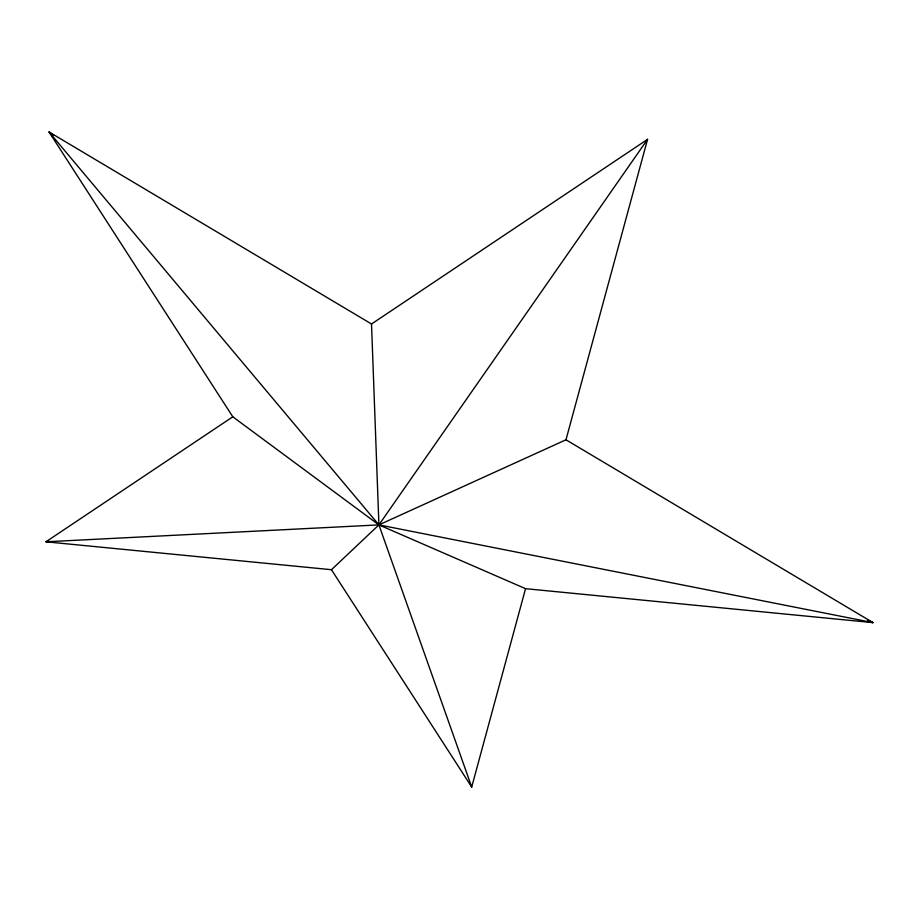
<?xml version="1.0" encoding="UTF-8"?>
<svg xmlns="http://www.w3.org/2000/svg" width="919" height="919" viewBox="0 0 919 919"><rect width="100%" height="100%" fill="white"/><g stroke="black" fill="none" stroke-linecap="round" stroke-linejoin="round"><path stroke-width="1.38" d="M331.46 569.711L471.7 787.055L525.553 588.677L873.05 622.645L565.978 439.787L378.915 524.887L331.46 569.711L45.95 541.796L232.806 416.801L378.915 524.887L525.553 588.677M565.978 439.787L647.55 139.343L371.517 323.993L378.915 524.887L471.7 787.055M645.781 141.595L647.55 139.343L378.915 524.887L45.95 541.796L48.684 540.935M867.823 620.291L873.05 622.645L378.915 524.887L49.017 131.945L371.517 323.993M53.566 135.438L49.017 131.945L232.806 416.801"/></g></svg>
